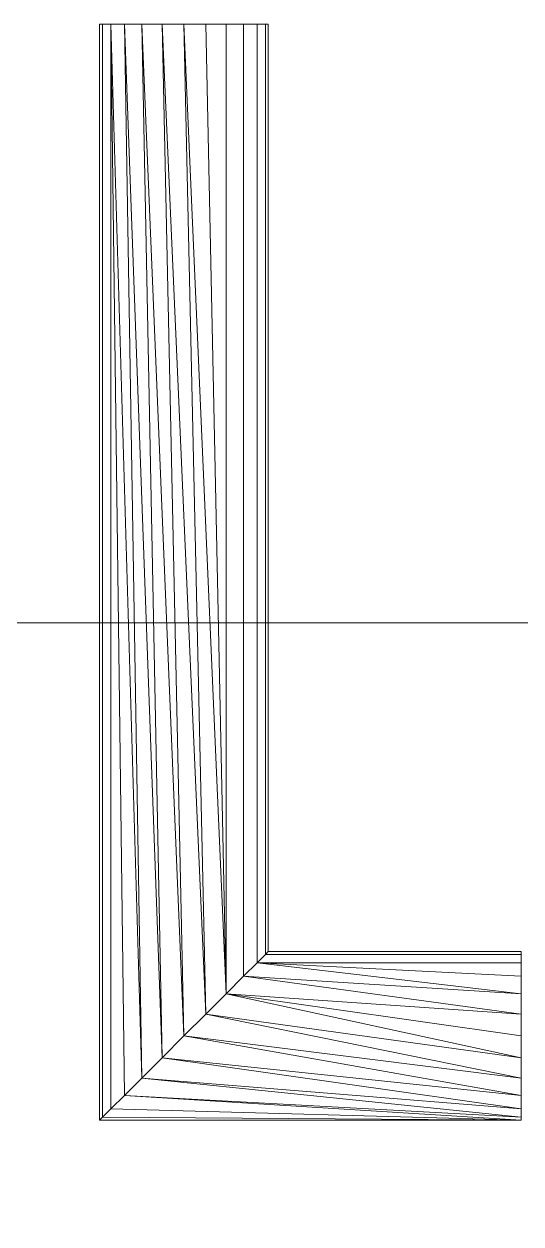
# Model space of a CAD drawing. Header units: millimetres. Extents: x 58509 to 70877, y -36887 to -9553.
# Drawn here: x 66695 to 66753.9, y -15045 to -14902.7 of the extents above; entities that cross this region are included whole.
import ezdxf

# ---------------------------------------------------------------- set-up
doc = ezdxf.new("R2010")
doc.units = ezdxf.units.MM
doc.layers.add('A-DOOR', color=31, linetype='Continuous', lineweight=9)
doc.layers.add('A-WALL', color=113, linetype='Continuous', lineweight=9)

# ---------------------------------------------------------------- blocks, each defined once
blk = doc.blocks.new('TU DF 1 - Rahmenstock flächenbündig - ML - 885 x 2135-2481295-_3D_')
at = {"layer": 'A-DOOR', "lineweight": 5}
mesh = blk.add_polyface(dxfattribs=at)
corners = [(-352.5, 240, 1050), (-352.16, 240, 1052.59), (-351.16, 240, 1055), (-349.57, 240, 1057.07), (-347.5, 240, 1058.66), (-345.09, 240, 1059.66), (-342.5, 240, 1060), (-339.91, 240, 1059.66), (-337.5, 240, 1058.66), (-335.43, 240, 1057.07), (-333.84, 240, 1055), (-332.84, 240, 1052.59), (-332.5, 240, 1050), (-332.5, 270, 1050), (-332.84, 270.34, 1052.59), (-333.84, 271.34, 1055), (-335.43, 272.93, 1057.07), (-337.5, 275, 1058.66), (-339.91, 277.41, 1059.66), (-342.5, 280, 1060), (-345.09, 282.59, 1059.66), (-347.5, 285, 1058.66), (-349.57, 287.07, 1057.07), (-351.16, 288.66, 1055), (-352.16, 289.66, 1052.59), (-352.5, 290, 1050)]
mesh.append_faces([[corners[k] for k in face] for face in [(0, 24, 25)]], dxfattribs={"vtx0": -1})
mesh.append_faces([[corners[k] for k in face] for face in [(7, 17, 6), (10, 15, 9), (21, 2, 20), (22, 1, 21), (6, 17, 5), (3, 20, 2), (4, 19, 3), (20, 3, 19)]], dxfattribs={"vtx0": -1, "vtx1": -1})
mesh.append_faces([[corners[k] for k in face] for face in [(5, 17, 18), (16, 7, 8), (0, 23, 24)]], dxfattribs={"vtx0": -1, "vtx2": -1})
mesh.append_faces([[corners[k] for k in face] for face in [(15, 16, 8), (16, 17, 7), (8, 9, 15), (18, 19, 4), (22, 23, 0), (4, 5, 18), (1, 2, 21), (0, 1, 22)]], dxfattribs={"vtx1": -1, "vtx2": -1})
mesh.append_faces([[corners[k] for k in face] for face in [(14, 15, 10, 11)]], dxfattribs={"vtx1": -1, "vtx3": -1})
mesh.append_faces([[corners[k] for k in face] for face in [(11, 12, 13, 14)]], dxfattribs={"vtx3": -1})
mesh = blk.add_polyface(dxfattribs=at)
corners = [(-332.5, 240, 1050), (-332.84, 240, 1047.41), (-333.84, 240, 1045), (-335.43, 240, 1042.93), (-337.5, 240, 1041.34), (-339.91, 240, 1040.34), (-342.5, 240, 1040), (-345.09, 240, 1040.34), (-347.5, 240, 1041.34), (-349.57, 240, 1042.93), (-351.16, 240, 1045), (-352.16, 240, 1047.41), (-352.5, 240, 1050), (-352.5, 290, 1050), (-352.16, 289.66, 1047.41), (-351.16, 288.66, 1045), (-349.57, 287.07, 1042.93), (-347.5, 285, 1041.34), (-345.09, 282.59, 1040.34), (-342.5, 280, 1040), (-339.91, 277.41, 1040.34), (-337.5, 275, 1041.34), (-335.43, 272.93, 1042.93), (-333.84, 271.34, 1045), (-332.84, 270.34, 1047.41), (-332.5, 270, 1050)]
mesh.append_faces([[corners[k] for k in face] for face in [(1, 24, 25, 0)]], dxfattribs={"vtx0": -1})
mesh.append_faces([[corners[k] for k in face] for face in [(15, 12, 14), (20, 8, 19), (8, 20, 7), (3, 23, 2), (21, 7, 20)]], dxfattribs={"vtx0": -1, "vtx1": -1})
mesh.append_faces([[corners[k] for k in face] for face in [(11, 16, 17), (10, 17, 18), (17, 10, 11), (9, 18, 19), (21, 6, 7), (2, 23, 24, 1), (22, 4, 5)]], dxfattribs={"vtx0": -1, "vtx2": -1})
mesh.append_faces([[corners[k] for k in face] for face in [(15, 16, 12), (11, 12, 16), (8, 9, 19), (9, 10, 18), (21, 22, 5), (22, 23, 4), (5, 6, 21), (3, 4, 23)]], dxfattribs={"vtx1": -1, "vtx2": -1})
mesh.append_faces([[corners[k] for k in face] for face in [(12, 13, 14)]], dxfattribs={"vtx2": -1})
mesh = blk.add_polyface(dxfattribs=at)
corners = [(-352.5, 290, 1050), (-352.16, 289.66, 1052.59), (-351.16, 288.66, 1055), (-349.57, 287.07, 1057.07), (-347.5, 285, 1058.66), (-345.09, 282.59, 1059.66), (-342.5, 280, 1060), (-339.91, 277.41, 1059.66), (-337.5, 275, 1058.66), (-335.43, 272.93, 1057.07), (-333.84, 271.34, 1055), (-332.84, 270.34, 1052.59), (-332.5, 270, 1050), (-222.5, 270, 1050), (-222.5, 270.34, 1052.59), (-222.5, 271.34, 1055), (-222.5, 272.93, 1057.07), (-222.5, 275, 1058.66), (-222.5, 277.41, 1059.66), (-222.5, 280, 1060), (-222.5, 282.59, 1059.66), (-222.5, 285, 1058.66), (-222.5, 287.07, 1057.07), (-222.5, 288.66, 1055), (-222.5, 289.66, 1052.59), (-222.5, 290, 1050)]
mesh.append_faces([[corners[k] for k in face] for face in [(1, 24, 25, 0)]], dxfattribs={"vtx0": -1})
mesh.append_faces([[corners[k] for k in face] for face in [(3, 23, 2), (4, 23, 3)]], dxfattribs={"vtx0": -1, "vtx1": -1})
mesh.append_faces([[corners[k] for k in face] for face in [(11, 14, 15, 10), (9, 16, 17, 8), (10, 15, 16, 9), (8, 17, 18), (2, 23, 24, 1), (22, 4, 5), (20, 6, 7)]], dxfattribs={"vtx0": -1, "vtx2": -1})
mesh.append_faces([[corners[k] for k in face] for face in [(7, 8, 19), (19, 20, 7), (18, 19, 8), (21, 22, 5), (20, 21, 6), (22, 23, 4), (5, 6, 21)]], dxfattribs={"vtx1": -1, "vtx2": -1})
mesh.append_faces([[corners[k] for k in face] for face in [(12, 13, 14, 11)]], dxfattribs={"vtx2": -1})
mesh = blk.add_polyface(dxfattribs=at)
corners = [(-332.5, 270, 1050), (-332.84, 270.34, 1047.41), (-333.84, 271.34, 1045), (-335.43, 272.93, 1042.93), (-337.5, 275, 1041.34), (-339.91, 277.41, 1040.34), (-342.5, 280, 1040), (-345.09, 282.59, 1040.34), (-347.5, 285, 1041.34), (-349.57, 287.07, 1042.93), (-351.16, 288.66, 1045), (-352.16, 289.66, 1047.41), (-352.5, 290, 1050), (-222.5, 290, 1050), (-222.5, 289.66, 1047.41), (-222.5, 288.66, 1045), (-222.5, 287.07, 1042.93), (-222.5, 285, 1041.34), (-222.5, 282.59, 1040.34), (-222.5, 280, 1040), (-222.5, 277.41, 1040.34), (-222.5, 275, 1041.34), (-222.5, 272.93, 1042.93), (-222.5, 271.34, 1045), (-222.5, 270.34, 1047.41), (-222.5, 270, 1050)]
mesh.append_faces([[corners[k] for k in face] for face in [(7, 17, 6), (9, 15, 8), (6, 18, 5), (5, 19, 4)]], dxfattribs={"vtx0": -1, "vtx1": -1})
mesh.append_faces([[corners[k] for k in face] for face in [(5, 18, 19)]], dxfattribs={"vtx0": -1, "vtx2": -1})
mesh.append_faces([[corners[k] for k in face] for face in [(13, 14, 11, 12)]], dxfattribs={"vtx1": -1})
mesh.append_faces([[corners[k] for k in face] for face in [(16, 17, 7), (15, 16, 8), (7, 8, 16), (9, 10, 15), (17, 18, 6), (20, 21, 4), (19, 20, 4)]], dxfattribs={"vtx1": -1, "vtx2": -1})
mesh.append_faces([[corners[k] for k in face] for face in [(14, 15, 10, 11), (21, 22, 3, 4), (23, 24, 1, 2), (22, 23, 2, 3)]], dxfattribs={"vtx1": -1, "vtx3": -1})
mesh.append_faces([[corners[k] for k in face] for face in [(24, 25, 0, 1)]], dxfattribs={"vtx3": -1})
mesh = blk.add_polyface(dxfattribs=at)
corners = [(-352.5, 240, 1050), (-352.16, 240, 1052.59), (-351.16, 240, 1055), (-349.57, 240, 1057.07), (-347.5, 240, 1058.66), (-345.09, 240, 1059.66), (-342.5, 240, 1060), (-339.91, 240, 1059.66), (-337.5, 240, 1058.66), (-335.43, 240, 1057.07), (-333.84, 240, 1055), (-332.84, 240, 1052.59), (-332.5, 240, 1050), (-332.5, 270, 1050), (-332.84, 270.34, 1052.59), (-333.84, 271.34, 1055), (-335.43, 272.93, 1057.07), (-337.5, 275, 1058.66), (-339.91, 277.41, 1059.66), (-342.5, 280, 1060), (-345.09, 282.59, 1059.66), (-347.5, 285, 1058.66), (-349.57, 287.07, 1057.07), (-351.16, 288.66, 1055), (-352.16, 289.66, 1052.59), (-352.5, 290, 1050)]
mesh.append_faces([[corners[k] for k in face] for face in [(0, 24, 25)]], dxfattribs={"vtx0": -1})
mesh.append_faces([[corners[k] for k in face] for face in [(7, 17, 6), (10, 15, 9), (21, 2, 20), (22, 1, 21), (6, 17, 5), (3, 20, 2), (4, 19, 3), (20, 3, 19)]], dxfattribs={"vtx0": -1, "vtx1": -1})
mesh.append_faces([[corners[k] for k in face] for face in [(5, 17, 18), (16, 7, 8), (0, 23, 24)]], dxfattribs={"vtx0": -1, "vtx2": -1})
mesh.append_faces([[corners[k] for k in face] for face in [(15, 16, 8), (16, 17, 7), (8, 9, 15), (18, 19, 4), (22, 23, 0), (4, 5, 18), (1, 2, 21), (0, 1, 22)]], dxfattribs={"vtx1": -1, "vtx2": -1})
mesh.append_faces([[corners[k] for k in face] for face in [(14, 15, 10, 11)]], dxfattribs={"vtx1": -1, "vtx3": -1})
mesh.append_faces([[corners[k] for k in face] for face in [(11, 12, 13, 14)]], dxfattribs={"vtx3": -1})
mesh = blk.add_polyface(dxfattribs=at)
corners = [(-332.5, 240, 1050), (-332.84, 240, 1047.41), (-333.84, 240, 1045), (-335.43, 240, 1042.93), (-337.5, 240, 1041.34), (-339.91, 240, 1040.34), (-342.5, 240, 1040), (-345.09, 240, 1040.34), (-347.5, 240, 1041.34), (-349.57, 240, 1042.93), (-351.16, 240, 1045), (-352.16, 240, 1047.41), (-352.5, 240, 1050), (-352.5, 290, 1050), (-352.16, 289.66, 1047.41), (-351.16, 288.66, 1045), (-349.57, 287.07, 1042.93), (-347.5, 285, 1041.34), (-345.09, 282.59, 1040.34), (-342.5, 280, 1040), (-339.91, 277.41, 1040.34), (-337.5, 275, 1041.34), (-335.43, 272.93, 1042.93), (-333.84, 271.34, 1045), (-332.84, 270.34, 1047.41), (-332.5, 270, 1050)]
mesh.append_faces([[corners[k] for k in face] for face in [(1, 24, 25, 0)]], dxfattribs={"vtx0": -1})
mesh.append_faces([[corners[k] for k in face] for face in [(15, 12, 14), (20, 8, 19), (8, 20, 7), (3, 23, 2), (21, 7, 20)]], dxfattribs={"vtx0": -1, "vtx1": -1})
mesh.append_faces([[corners[k] for k in face] for face in [(11, 16, 17), (10, 17, 18), (17, 10, 11), (9, 18, 19), (21, 6, 7), (2, 23, 24, 1), (22, 4, 5)]], dxfattribs={"vtx0": -1, "vtx2": -1})
mesh.append_faces([[corners[k] for k in face] for face in [(15, 16, 12), (11, 12, 16), (8, 9, 19), (9, 10, 18), (21, 22, 5), (22, 23, 4), (5, 6, 21), (3, 4, 23)]], dxfattribs={"vtx1": -1, "vtx2": -1})
mesh.append_faces([[corners[k] for k in face] for face in [(12, 13, 14)]], dxfattribs={"vtx2": -1})
mesh = blk.add_polyface(dxfattribs=at)
corners = [(-352.5, 290, 1050), (-352.16, 289.66, 1052.59), (-351.16, 288.66, 1055), (-349.57, 287.07, 1057.07), (-347.5, 285, 1058.66), (-345.09, 282.59, 1059.66), (-342.5, 280, 1060), (-339.91, 277.41, 1059.66), (-337.5, 275, 1058.66), (-335.43, 272.93, 1057.07), (-333.84, 271.34, 1055), (-332.84, 270.34, 1052.59), (-332.5, 270, 1050), (-222.5, 270, 1050), (-222.5, 270.34, 1052.59), (-222.5, 271.34, 1055), (-222.5, 272.93, 1057.07), (-222.5, 275, 1058.66), (-222.5, 277.41, 1059.66), (-222.5, 280, 1060), (-222.5, 282.59, 1059.66), (-222.5, 285, 1058.66), (-222.5, 287.07, 1057.07), (-222.5, 288.66, 1055), (-222.5, 289.66, 1052.59), (-222.5, 290, 1050)]
mesh.append_faces([[corners[k] for k in face] for face in [(1, 24, 25, 0)]], dxfattribs={"vtx0": -1})
mesh.append_faces([[corners[k] for k in face] for face in [(3, 23, 2), (4, 23, 3)]], dxfattribs={"vtx0": -1, "vtx1": -1})
mesh.append_faces([[corners[k] for k in face] for face in [(11, 14, 15, 10), (9, 16, 17, 8), (10, 15, 16, 9), (8, 17, 18), (2, 23, 24, 1), (22, 4, 5), (20, 6, 7)]], dxfattribs={"vtx0": -1, "vtx2": -1})
mesh.append_faces([[corners[k] for k in face] for face in [(7, 8, 19), (19, 20, 7), (18, 19, 8), (21, 22, 5), (20, 21, 6), (22, 23, 4), (5, 6, 21)]], dxfattribs={"vtx1": -1, "vtx2": -1})
mesh.append_faces([[corners[k] for k in face] for face in [(12, 13, 14, 11)]], dxfattribs={"vtx2": -1})
mesh = blk.add_polyface(dxfattribs=at)
corners = [(-332.5, 270, 1050), (-332.84, 270.34, 1047.41), (-333.84, 271.34, 1045), (-335.43, 272.93, 1042.93), (-337.5, 275, 1041.34), (-339.91, 277.41, 1040.34), (-342.5, 280, 1040), (-345.09, 282.59, 1040.34), (-347.5, 285, 1041.34), (-349.57, 287.07, 1042.93), (-351.16, 288.66, 1045), (-352.16, 289.66, 1047.41), (-352.5, 290, 1050), (-222.5, 290, 1050), (-222.5, 289.66, 1047.41), (-222.5, 288.66, 1045), (-222.5, 287.07, 1042.93), (-222.5, 285, 1041.34), (-222.5, 282.59, 1040.34), (-222.5, 280, 1040), (-222.5, 277.41, 1040.34), (-222.5, 275, 1041.34), (-222.5, 272.93, 1042.93), (-222.5, 271.34, 1045), (-222.5, 270.34, 1047.41), (-222.5, 270, 1050)]
mesh.append_faces([[corners[k] for k in face] for face in [(7, 17, 6), (9, 15, 8), (6, 18, 5), (5, 19, 4)]], dxfattribs={"vtx0": -1, "vtx1": -1})
mesh.append_faces([[corners[k] for k in face] for face in [(5, 18, 19)]], dxfattribs={"vtx0": -1, "vtx2": -1})
mesh.append_faces([[corners[k] for k in face] for face in [(13, 14, 11, 12)]], dxfattribs={"vtx1": -1})
mesh.append_faces([[corners[k] for k in face] for face in [(16, 17, 7), (15, 16, 8), (7, 8, 16), (9, 10, 15), (17, 18, 6), (20, 21, 4), (19, 20, 4)]], dxfattribs={"vtx1": -1, "vtx2": -1})
mesh.append_faces([[corners[k] for k in face] for face in [(14, 15, 10, 11), (21, 22, 3, 4), (23, 24, 1, 2), (22, 23, 2, 3)]], dxfattribs={"vtx1": -1, "vtx3": -1})
mesh.append_faces([[corners[k] for k in face] for face in [(24, 25, 0, 1)]], dxfattribs={"vtx3": -1})
mesh = blk.add_polyface(dxfattribs=at)
corners = [(-222.5, 270, 1050), (-222.5, 270.34, 1047.41), (-222.5, 271.34, 1045), (-222.5, 272.93, 1042.93), (-222.5, 275, 1041.34), (-222.5, 277.41, 1040.34), (-222.5, 280, 1040), (-222.5, 282.59, 1040.34), (-222.5, 285, 1041.34), (-222.5, 287.07, 1042.93), (-222.5, 288.66, 1045), (-222.5, 289.66, 1047.41), (-222.5, 290, 1050), (-222.5, 289.66, 1052.59), (-222.5, 288.66, 1055), (-222.5, 287.07, 1057.07), (-222.5, 285, 1058.66), (-222.5, 282.59, 1059.66), (-222.5, 280, 1060), (-222.5, 277.41, 1059.66), (-222.5, 275, 1058.66), (-222.5, 272.93, 1057.07), (-222.5, 271.34, 1055), (-222.5, 270.34, 1052.59)]
mesh.append_faces([[corners[k] for k in face] for face in [(9, 7, 8), (22, 20, 21), (13, 11, 12)]], dxfattribs={"vtx0": -1})
mesh.append_faces([[corners[k] for k in face] for face in [(23, 16, 19)]], dxfattribs={"vtx0": -1, "vtx1": -1, "vtx2": -1})
mesh.append_faces([[corners[k] for k in face] for face in [(23, 11, 13, 16)]], dxfattribs={"vtx0": -1, "vtx1": -1, "vtx2": -1, "vtx3": -1})
mesh.append_faces([[corners[k] for k in face] for face in [(6, 7, 4, 5)]], dxfattribs={"vtx1": -1})
mesh.append_faces([[corners[k] for k in face] for face in [(23, 0, 7, 11)]], dxfattribs={"vtx1": -1, "vtx2": -1, "vtx3": -1})
mesh.append_faces([[corners[k] for k in face] for face in [(22, 23, 19, 20)]], dxfattribs={"vtx1": -1, "vtx3": -1})
mesh.append_faces([[corners[k] for k in face] for face in [(9, 10, 11, 7), (2, 3, 4, 7), (0, 1, 2, 7)]], dxfattribs={"vtx2": -1, "vtx3": -1})
mesh.append_faces([[corners[k] for k in face] for face in [(13, 14, 15, 16), (16, 17, 18, 19)]], dxfattribs={"vtx3": -1})
mesh = blk.add_polyface(dxfattribs=at)
corners = [(-222.5, 270, 1050), (-222.5, 270.34, 1047.41), (-222.5, 271.34, 1045), (-222.5, 272.93, 1042.93), (-222.5, 275, 1041.34), (-222.5, 277.41, 1040.34), (-222.5, 280, 1040), (-222.5, 282.59, 1040.34), (-222.5, 285, 1041.34), (-222.5, 287.07, 1042.93), (-222.5, 288.66, 1045), (-222.5, 289.66, 1047.41), (-222.5, 290, 1050), (-222.5, 289.66, 1052.59), (-222.5, 288.66, 1055), (-222.5, 287.07, 1057.07), (-222.5, 285, 1058.66), (-222.5, 282.59, 1059.66), (-222.5, 280, 1060), (-222.5, 277.41, 1059.66), (-222.5, 275, 1058.66), (-222.5, 272.93, 1057.07), (-222.5, 271.34, 1055), (-222.5, 270.34, 1052.59)]
mesh.append_faces([[corners[k] for k in face] for face in [(16, 13, 14, 15), (22, 20, 21)]], dxfattribs={"vtx0": -1})
mesh.append_faces([[corners[k] for k in face] for face in [(6, 11, 4, 5), (0, 19, 23)]], dxfattribs={"vtx0": -1, "vtx1": -1})
mesh.append_faces([[corners[k] for k in face] for face in [(19, 0, 13, 16)]], dxfattribs={"vtx0": -1, "vtx1": -1, "vtx2": -1, "vtx3": -1})
mesh.append_faces([[corners[k] for k in face] for face in [(2, 11, 12), (0, 12, 13)]], dxfattribs={"vtx0": -1, "vtx2": -1})
mesh.append_faces([[corners[k] for k in face] for face in [(22, 23, 19, 20)]], dxfattribs={"vtx1": -1, "vtx3": -1})
mesh.append_faces([[corners[k] for k in face] for face in [(9, 10, 11, 6), (2, 3, 4, 11), (0, 1, 2, 12)]], dxfattribs={"vtx2": -1, "vtx3": -1})
mesh.append_faces([[corners[k] for k in face] for face in [(6, 7, 8, 9), (16, 17, 18, 19)]], dxfattribs={"vtx3": -1})

msp = doc.modelspace()

# ---------------------------------------------------------------- block references
at = {"layer": 'A-DOOR', "rotation": 89.99995153163736}
msp.add_blockref('TU DF 1 - Rahmenstock flächenbündig - ML - 885 x 2135-2481295-_3D_', (66993.96, -14680.2), dxfattribs=at)

# ---------------------------------------------------------------- meshes
at = {"layer": 'A-WALL'}
mesh = msp.add_polyface(dxfattribs=at)
corners = [(62523.08, -14973.73), (62523.08, -14973.73, 4000), (70415.94, -14973.73, 4000), (70415.94, -14973.73)]
mesh.append_faces([[corners[k] for k in face] for face in [(1, 2, 3, 0)]])
mesh = msp.add_polyface(dxfattribs=at)
corners = [(70415.74, -15433.73), (63035.97, -15433.73), (62575.97, -15433.73), (62523.08, -15433.73), (62523.08, -14973.73), (70415.94, -14973.73)]
mesh.append_faces([[corners[k] for k in face] for face in [(1, 5, 0)]], dxfattribs={"vtx0": -1})
mesh.append_faces([[corners[k] for k in face] for face in [(4, 5, 1, 2)]], dxfattribs={"vtx1": -1, "vtx3": -1})
mesh.append_faces([[corners[k] for k in face] for face in [(2, 3, 4)]], dxfattribs={"vtx2": -1})
mesh = msp.add_polyface(dxfattribs=at)
corners = [(62523.08, -15433.73, 4000), (62575.97, -15433.73, 4000), (63035.97, -15433.73, 4000), (70415.74, -15433.73, 4000), (70415.94, -14973.73, 4000), (62523.08, -14973.73, 4000)]
mesh.append_faces([[corners[k] for k in face] for face in [(4, 5, 2, 3)]], dxfattribs={"vtx1": -1})
mesh.append_faces([[corners[k] for k in face] for face in [(5, 0, 1, 2)]], dxfattribs={"vtx3": -1})

doc.saveas('drawing.dxf')
